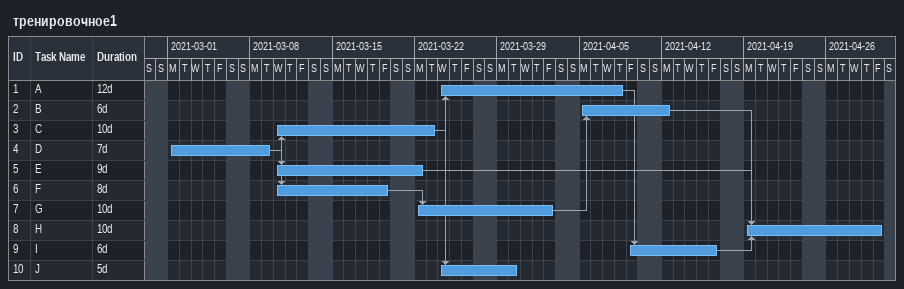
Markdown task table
тренировочное1

| ID | Task | Duration | Start | Finish | Predecessors |
|---|---|---|---|---|---|
| 1 | A | 12d | 2021-03-24 | 2021-04-08 | 3 |
| 2 | B | 6d | 2021-04-05 | 2021-04-12 | 7 |
| 3 | C | 10d | 2021-03-10 | 2021-03-23 | 4 |
| 4 | D | 7d | 2021-03-01 | 2021-03-09 |  |
| 5 | E | 9d | 2021-03-10 | 2021-03-22 | 4 |
| 6 | F | 8d | 2021-03-10 | 2021-03-19 | 4 |
| 7 | G | 10d | 2021-03-22 | 2021-04-02 | 6 |
| 8 | H | 10d | 2021-04-19 | 2021-04-30 | 5, 9, 2 |
| 9 | I | 6d | 2021-04-09 | 2021-04-16 | 1 |
| 10 | J | 5d | 2021-03-24 | 2021-03-30 | 3 |
